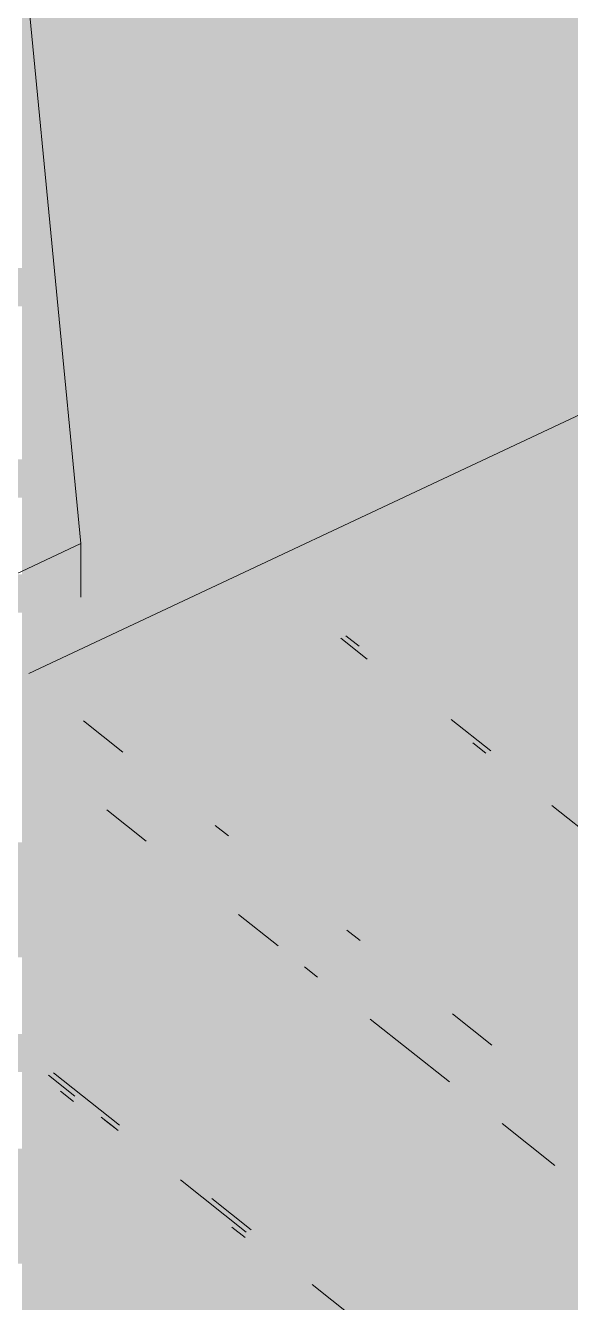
# Model space of a CAD drawing. Header units: millimetres. Extents: x 5 to 1315, y 5 to 292.
# Drawn here: x 1172.768 to 1174.141, y 93.796 to 97.01 of the extents above; entities that cross this region are included whole.
import ezdxf

# ---------------------------------------------------------------- set-up
doc = ezdxf.new("R2010")
doc.units = ezdxf.units.MM
doc.layers.add('EXISTING', color=7, linetype='Continuous')
doc.layers.add('IMAGES', color=7, linetype='Continuous')

# ---------------------------------------------------------------- blocks, each defined once
blk = doc.blocks.new('SHEET_03')
at = {"layer": 'EXISTING', "color": 250, "lineweight": 9}
for p, q in [((272.4392, 100.5542), (272.9076, 95.706)), ((272.777, 95.3793), (276.5142, 97.1338)), ((268.8487, 93.8004), (272.9076, 95.706)), ((272.9076, 95.571), (272.9076, 95.706)), ((273.6085, 95.4477), (273.5753, 95.4741)), ((273.5628, 95.4682), (273.6292, 95.4155)), ((273.0138, 95.1809), (272.9142, 95.26)), ((273.9405, 95.1843), (273.8409, 95.2634)), ((273.8948, 95.2048), (273.928, 95.1785)), ((272.9729, 95.036), (273.0725, 94.957)), ((274.094, 95.0468), (274.2599, 94.9151)), ((273.2794, 94.9702), (273.2462, 94.9966)), ((273.3049, 94.7726), (273.4044, 94.6936)), ((273.6113, 94.7068), (273.5781, 94.7332)), ((273.4708, 94.6409), (273.504, 94.6145)), ((273.6368, 94.5092), (273.836, 94.3512)), ((273.9433, 94.4435), (273.8437, 94.5225)), ((272.8265, 94.3679), (272.8929, 94.3152)), ((273.0049, 94.2421), (272.839, 94.3738)), ((272.8897, 94.3016), (272.8565, 94.3279)), ((272.9593, 94.2625), (272.9925, 94.2362)), ((273.0018, 94.2284), (272.9686, 94.2548)), ((273.9688, 94.2458), (274.1016, 94.1404)), ((273.1584, 94.1045), (273.3244, 93.9728)), ((273.3369, 93.9787), (273.2373, 94.0577)), ((273.3213, 93.9592), (273.2881, 93.9855)), ((273.4904, 93.8411), (273.6564, 93.7094))]:
    blk.add_line(p, q, dxfattribs=at)
at = {"layer": 'IMAGES', "color": 7}
for points in [[(272.76, 96.5927), (272.8564, 96.5927), (272.76, 97.7495), (272.8564, 97.7495)], [(272.8564, 96.4963), (272.9527, 96.4963), (272.8564, 97.1711), (272.9527, 97.1711)], [(272.9527, 96.4963), (273.0491, 96.4963), (272.9527, 97.1711), (273.0491, 97.1711)], [(273.0491, 96.9783), (275.8436, 96.9783), (273.0491, 97.0747), (275.8436, 97.0747)], [(273.0491, 96.8819), (275.6509, 96.8819), (273.0491, 96.9783), (275.6509, 96.9783)], [(273.0491, 96.7855), (275.4582, 96.7855), (273.0491, 96.8819), (275.4582, 96.8819)], [(273.0491, 96.6891), (275.1691, 96.6891), (273.0491, 96.7855), (275.1691, 96.7855)], [(273.0491, 96.4963), (274.9764, 96.4963), (273.0491, 96.6891), (274.9764, 96.6891)], [(272.76, 96.4963), (272.8564, 96.4963), (272.76, 96.5927), (272.8564, 96.5927)], [(272.76, 96.3999), (272.8564, 96.3999), (272.76, 96.4963), (272.8564, 96.4963)], [(272.8564, 96.3999), (272.9527, 96.3999), (272.8564, 96.4963), (272.9527, 96.4963)], [(272.9527, 95.9179), (273.0491, 95.9179), (272.9527, 96.4963), (273.0491, 96.4963)], [(273.0491, 96.3999), (274.5909, 96.3999), (273.0491, 96.4963), (274.5909, 96.4963)], [(271.7964, 96.3035), (272.8564, 96.3035), (271.7964, 96.3999), (272.8564, 96.3999)], [(272.8564, 95.8215), (272.9527, 95.8215), (272.8564, 96.3999), (272.9527, 96.3999)], [(273.0491, 96.3035), (274.3982, 96.3035), (273.0491, 96.3999), (274.3982, 96.3999)], [(272.76, 95.9179), (272.8564, 95.9179), (272.76, 96.3035), (272.8564, 96.3035)], [(273.0491, 96.2071), (274.1091, 96.2071), (273.0491, 96.3035), (274.1091, 96.3035)], [(274.1091, 96.2071), (274.3982, 96.2071), (274.1091, 96.3035), (274.3982, 96.3035)], [(273.0491, 96.1107), (274.0127, 96.1107), (273.0491, 96.2071), (274.0127, 96.2071)], [(274.0127, 96.1107), (274.1091, 96.1107), (274.0127, 96.2071), (274.1091, 96.2071)], [(274.1091, 96.1107), (274.2055, 96.1107), (274.1091, 96.2071), (274.2055, 96.2071)], [(273.0491, 96.0143), (273.7236, 96.0143), (273.0491, 96.1107), (273.7236, 96.1107)], [(273.7236, 96.0143), (273.9164, 96.0143), (273.7236, 96.1107), (273.9164, 96.1107)], [(273.9164, 96.0143), (274.0127, 96.0143), (273.9164, 96.1107), (274.0127, 96.1107)], [(274.0127, 96.0143), (274.2055, 96.0143), (274.0127, 96.1107), (274.2055, 96.1107)], [(273.0491, 95.9179), (273.6273, 95.9179), (273.0491, 96.0143), (273.6273, 96.0143)], [(273.6273, 95.9179), (273.7236, 95.9179), (273.6273, 96.0143), (273.7236, 96.0143)], [(273.7236, 95.8215), (273.82, 95.8215), (273.7236, 96.0143), (273.82, 96.0143)], [(273.82, 95.9179), (274.0127, 95.9179), (273.82, 96.0143), (274.0127, 96.0143)], [(274.0127, 95.9179), (274.1091, 95.9179), (274.0127, 96.0143), (274.1091, 96.0143)], [(274.1091, 95.9179), (274.2055, 95.9179), (274.1091, 96.0143), (274.2055, 96.0143)], [(272.6636, 95.8215), (272.8564, 95.8215), (272.6636, 95.9179), (272.8564, 95.9179)], [(272.9527, 95.8215), (273.0491, 95.8215), (272.9527, 95.9179), (273.0491, 95.9179)], [(273.0491, 95.8215), (273.3382, 95.8215), (273.0491, 95.9179), (273.3382, 95.9179)], [(273.3382, 95.8215), (273.5309, 95.8215), (273.3382, 95.9179), (273.5309, 95.9179)], [(273.5309, 95.8215), (273.6273, 95.8215), (273.5309, 95.9179), (273.6273, 95.9179)], [(273.6273, 95.8215), (273.7236, 95.8215), (273.6273, 95.9179), (273.7236, 95.9179)], [(273.82, 95.8215), (273.9164, 95.8215), (273.82, 95.9179), (273.9164, 95.9179)], [(273.9164, 95.8215), (274.0127, 95.8215), (273.9164, 95.9179), (274.0127, 95.9179)], [(274.0127, 95.8215), (274.1091, 95.8215), (274.0127, 95.9179), (274.1091, 95.9179)], [(274.1091, 95.7251), (274.2055, 95.7251), (274.1091, 95.9179), (274.2055, 95.9179)], [(272.76, 95.7251), (272.8564, 95.7251), (272.76, 95.8215), (272.8564, 95.8215)], [(272.8564, 95.7251), (272.9527, 95.7251), (272.8564, 95.8215), (272.9527, 95.8215)], [(272.9527, 95.7251), (273.0491, 95.7251), (272.9527, 95.8215), (273.0491, 95.8215)], [(273.0491, 95.7251), (273.1455, 95.7251), (273.0491, 95.8215), (273.1455, 95.8215)], [(273.1455, 95.7251), (273.2418, 95.7251), (273.1455, 95.8215), (273.2418, 95.8215)], [(273.2418, 95.7251), (273.4345, 95.7251), (273.2418, 95.8215), (273.4345, 95.8215)], [(273.4345, 95.7251), (273.5309, 95.7251), (273.4345, 95.8215), (273.5309, 95.8215)], [(273.5309, 95.7251), (273.6273, 95.7251), (273.5309, 95.8215), (273.6273, 95.8215)], [(273.6273, 95.7251), (273.7236, 95.7251), (273.6273, 95.8215), (273.7236, 95.8215)], [(273.7236, 95.7251), (273.82, 95.7251), (273.7236, 95.8215), (273.82, 95.8215)], [(273.82, 95.7251), (273.9164, 95.7251), (273.82, 95.8215), (273.9164, 95.8215)], [(273.9164, 95.7251), (274.0127, 95.7251), (273.9164, 95.8215), (274.0127, 95.8215)], [(274.0127, 95.7251), (274.1091, 95.7251), (274.0127, 95.8215), (274.1091, 95.8215)], [(272.76, 95.6287), (272.8564, 95.6287), (272.76, 95.7251), (272.8564, 95.7251)], [(272.8564, 95.6287), (273.0491, 95.6287), (272.8564, 95.7251), (273.0491, 95.7251)], [(273.0491, 95.6287), (273.1455, 95.6287), (273.0491, 95.7251), (273.1455, 95.7251)], [(273.1455, 95.6287), (273.3382, 95.6287), (273.1455, 95.7251), (273.3382, 95.7251)], [(273.3382, 95.6287), (273.5309, 95.6287), (273.3382, 95.7251), (273.5309, 95.7251)], [(273.5309, 95.6287), (273.7236, 95.6287), (273.5309, 95.7251), (273.7236, 95.7251)], [(273.7236, 95.6287), (273.82, 95.6287), (273.7236, 95.7251), (273.82, 95.7251)], [(273.82, 95.6287), (273.9164, 95.6287), (273.82, 95.7251), (273.9164, 95.7251)], [(273.9164, 95.6287), (274.1091, 95.6287), (273.9164, 95.7251), (274.1091, 95.7251)], [(274.1091, 95.6287), (274.2055, 95.6287), (274.1091, 95.7251), (274.2055, 95.7251)], [(272.6636, 95.5323), (273.0491, 95.5323), (272.6636, 95.6287), (273.0491, 95.6287)], [(273.0491, 95.5323), (273.1455, 95.5323), (273.0491, 95.6287), (273.1455, 95.6287)], [(273.1455, 95.5323), (273.2418, 95.5323), (273.1455, 95.6287), (273.2418, 95.6287)], [(273.2418, 95.5323), (273.3382, 95.5323), (273.2418, 95.6287), (273.3382, 95.6287)], [(273.3382, 95.5323), (273.4345, 95.5323), (273.3382, 95.6287), (273.4345, 95.6287)], [(273.4345, 95.5323), (273.5309, 95.5323), (273.4345, 95.6287), (273.5309, 95.6287)], [(273.5309, 95.5323), (273.6273, 95.5323), (273.5309, 95.6287), (273.6273, 95.6287)], [(273.6273, 95.5323), (273.7236, 95.5323), (273.6273, 95.6287), (273.7236, 95.6287)], [(273.7236, 95.5323), (274.2055, 95.5323), (273.7236, 95.6287), (274.2055, 95.6287)], [(272.76, 95.4359), (272.8564, 95.4359), (272.76, 95.5323), (272.8564, 95.5323)], [(272.8564, 95.4359), (272.9527, 95.4359), (272.8564, 95.5323), (272.9527, 95.5323)], [(272.9527, 95.4359), (273.0491, 95.4359), (272.9527, 95.5323), (273.0491, 95.5323)], [(273.0491, 95.4359), (273.1455, 95.4359), (273.0491, 95.5323), (273.1455, 95.5323)], [(273.1455, 95.4359), (273.2418, 95.4359), (273.1455, 95.5323), (273.2418, 95.5323)], [(273.2418, 95.4359), (273.3382, 95.4359), (273.2418, 95.5323), (273.3382, 95.5323)], [(273.3382, 95.4359), (273.4345, 95.4359), (273.3382, 95.5323), (273.4345, 95.5323)], [(273.4345, 95.4359), (273.6273, 95.4359), (273.4345, 95.5323), (273.6273, 95.5323)], [(273.6273, 95.4359), (273.7236, 95.4359), (273.6273, 95.5323), (273.7236, 95.5323)], [(273.7236, 95.4359), (273.82, 95.4359), (273.7236, 95.5323), (273.82, 95.5323)], [(273.82, 95.4359), (274.3018, 95.4359), (273.82, 95.5323), (274.3018, 95.5323)], [(272.76, 95.3395), (272.8564, 95.3395), (272.76, 95.4359), (272.8564, 95.4359)], [(272.8564, 95.2431), (272.9527, 95.2431), (272.8564, 95.4359), (272.9527, 95.4359)], [(272.9527, 95.3395), (273.0491, 95.3395), (272.9527, 95.4359), (273.0491, 95.4359)], [(273.0491, 95.3395), (273.1455, 95.3395), (273.0491, 95.4359), (273.1455, 95.4359)], [(273.1455, 95.3395), (273.2418, 95.3395), (273.1455, 95.4359), (273.2418, 95.4359)], [(273.2418, 95.3395), (273.4345, 95.3395), (273.2418, 95.4359), (273.4345, 95.4359)], [(273.4345, 95.3395), (273.5309, 95.3395), (273.4345, 95.4359), (273.5309, 95.4359)], [(273.5309, 95.3395), (273.6273, 95.3395), (273.5309, 95.4359), (273.6273, 95.4359)], [(273.6273, 95.3395), (273.7236, 95.3395), (273.6273, 95.4359), (273.7236, 95.4359)], [(273.7236, 95.3395), (273.82, 95.3395), (273.7236, 95.4359), (273.82, 95.4359)], [(273.82, 95.3395), (273.9164, 95.3395), (273.82, 95.4359), (273.9164, 95.4359)], [(273.9164, 95.3395), (274.3982, 95.3395), (273.9164, 95.4359), (274.3982, 95.4359)], [(272.76, 95.2431), (272.8564, 95.2431), (272.76, 95.3395), (272.8564, 95.3395)], [(272.9527, 95.2431), (273.0491, 95.2431), (272.9527, 95.3395), (273.0491, 95.3395)], [(273.0491, 95.2431), (273.1455, 95.2431), (273.0491, 95.3395), (273.1455, 95.3395)], [(273.1455, 95.2431), (273.6273, 95.2431), (273.1455, 95.3395), (273.6273, 95.3395)], [(273.6273, 95.2431), (273.7236, 95.2431), (273.6273, 95.3395), (273.7236, 95.3395)], [(273.7236, 95.2431), (273.9164, 95.2431), (273.7236, 95.3395), (273.9164, 95.3395)], [(273.9164, 95.2431), (274.4945, 95.2431), (273.9164, 95.3395), (274.4945, 95.3395)], [(272.76, 95.1467), (272.8564, 95.1467), (272.76, 95.2431), (272.8564, 95.2431)], [(272.8564, 95.1467), (272.9527, 95.1467), (272.8564, 95.2431), (272.9527, 95.2431)], [(272.9527, 95.1467), (273.0491, 95.1467), (272.9527, 95.2431), (273.0491, 95.2431)], [(273.0491, 95.1467), (273.1455, 95.1467), (273.0491, 95.2431), (273.1455, 95.2431)], [(273.1455, 95.1467), (273.2418, 95.1467), (273.1455, 95.2431), (273.2418, 95.2431)], [(273.2418, 95.1467), (273.7236, 95.1467), (273.2418, 95.2431), (273.7236, 95.2431)], [(273.7236, 95.1467), (273.82, 95.1467), (273.7236, 95.2431), (273.82, 95.2431)], [(273.82, 95.1467), (274.0127, 95.1467), (273.82, 95.2431), (274.0127, 95.2431)], [(274.0127, 95.1467), (274.1091, 95.1467), (274.0127, 95.2431), (274.1091, 95.2431)], [(274.1091, 95.1467), (274.6873, 95.1467), (274.1091, 95.2431), (274.6873, 95.2431)], [(272.76, 95.0503), (273.1455, 95.0503), (272.76, 95.1467), (273.1455, 95.1467)], [(273.1455, 95.0503), (273.2418, 95.0503), (273.1455, 95.1467), (273.2418, 95.1467)], [(273.2418, 95.0503), (273.3382, 95.0503), (273.2418, 95.1467), (273.3382, 95.1467)], [(273.3382, 95.0503), (273.82, 95.0503), (273.3382, 95.1467), (273.82, 95.1467)], [(273.82, 95.0503), (273.9164, 95.0503), (273.82, 95.1467), (273.9164, 95.1467)], [(273.9164, 95.0503), (274.0127, 95.0503), (273.9164, 95.1467), (274.0127, 95.1467)], [(274.0127, 95.0503), (274.1091, 95.0503), (274.0127, 95.1467), (274.1091, 95.1467)], [(274.1091, 95.0503), (274.2055, 95.0503), (274.1091, 95.1467), (274.2055, 95.1467)], [(272.76, 94.9539), (272.8564, 94.9539), (272.76, 95.0503), (272.8564, 95.0503)], [(272.8564, 94.9539), (272.9527, 94.9539), (272.8564, 95.0503), (272.9527, 95.0503)], [(272.9527, 94.9539), (273.0491, 94.9539), (272.9527, 95.0503), (273.0491, 95.0503)], [(273.0491, 94.9539), (273.1455, 94.9539), (273.0491, 95.0503), (273.1455, 95.0503)], [(273.1455, 94.9539), (273.2418, 94.9539), (273.1455, 95.0503), (273.2418, 95.0503)], [(273.2418, 94.9539), (273.3382, 94.9539), (273.2418, 95.0503), (273.3382, 95.0503)], [(273.3382, 94.9539), (273.4345, 94.9539), (273.3382, 95.0503), (273.4345, 95.0503)], [(273.4345, 94.9539), (273.9164, 94.9539), (273.4345, 95.0503), (273.9164, 95.0503)], [(273.9164, 94.9539), (274.0127, 94.9539), (273.9164, 95.0503), (274.0127, 95.0503)], [(274.0127, 94.9539), (274.1091, 94.9539), (274.0127, 95.0503), (274.1091, 95.0503)], [(274.1091, 94.9539), (274.2055, 94.9539), (274.1091, 95.0503), (274.2055, 95.0503)], [(272.3745, 94.8575), (272.8564, 94.8575), (272.3745, 94.9539), (272.8564, 94.9539)], [(272.8564, 94.8575), (273.0491, 94.8575), (272.8564, 94.9539), (273.0491, 94.9539)], [(273.0491, 94.8575), (273.1455, 94.8575), (273.0491, 94.9539), (273.1455, 94.9539)], [(273.1455, 94.7611), (273.2418, 94.7611), (273.1455, 94.9539), (273.2418, 94.9539)], [(273.2418, 94.8575), (273.3382, 94.8575), (273.2418, 94.9539), (273.3382, 94.9539)], [(273.3382, 94.8575), (273.4345, 94.8575), (273.3382, 94.9539), (273.4345, 94.9539)], [(273.4345, 94.8575), (273.5309, 94.8575), (273.4345, 94.9539), (273.5309, 94.9539)], [(273.5309, 94.8575), (273.6273, 94.8575), (273.5309, 94.9539), (273.6273, 94.9539)], [(273.6273, 94.8575), (274.0127, 94.8575), (273.6273, 94.9539), (274.0127, 94.9539)], [(274.0127, 94.8575), (274.1091, 94.8575), (274.0127, 94.9539), (274.1091, 94.9539)], [(274.1091, 94.8575), (274.2055, 94.8575), (274.1091, 94.9539), (274.2055, 94.9539)], [(272.5673, 94.7611), (272.9527, 94.7611), (272.5673, 94.8575), (272.9527, 94.8575)], [(272.9527, 94.7611), (273.0491, 94.7611), (272.9527, 94.8575), (273.0491, 94.8575)], [(273.0491, 94.7611), (273.1455, 94.7611), (273.0491, 94.8575), (273.1455, 94.8575)], [(273.2418, 94.7611), (273.3382, 94.7611), (273.2418, 94.8575), (273.3382, 94.8575)], [(273.3382, 94.7611), (273.4345, 94.7611), (273.3382, 94.8575), (273.4345, 94.8575)], [(273.4345, 94.7611), (273.5309, 94.7611), (273.4345, 94.8575), (273.5309, 94.8575)], [(273.5309, 94.7611), (273.6273, 94.7611), (273.5309, 94.8575), (273.6273, 94.8575)], [(273.6273, 94.7611), (273.7236, 94.7611), (273.6273, 94.8575), (273.7236, 94.8575)], [(273.7236, 94.7611), (274.1091, 94.7611), (273.7236, 94.8575), (274.1091, 94.8575)], [(274.1091, 94.7611), (274.2055, 94.7611), (274.1091, 94.8575), (274.2055, 94.8575)], [(272.5673, 94.6647), (273.1455, 94.6647), (272.5673, 94.7611), (273.1455, 94.7611)], [(273.1455, 94.6647), (273.2418, 94.6647), (273.1455, 94.7611), (273.2418, 94.7611)], [(273.2418, 94.6647), (273.3382, 94.6647), (273.2418, 94.7611), (273.3382, 94.7611)], [(273.3382, 94.6647), (273.4345, 94.6647), (273.3382, 94.7611), (273.4345, 94.7611)], [(273.4345, 94.6647), (273.5309, 94.6647), (273.4345, 94.7611), (273.5309, 94.7611)], [(273.5309, 94.6647), (273.6273, 94.6647), (273.5309, 94.7611), (273.6273, 94.7611)], [(273.6273, 94.6647), (273.7236, 94.6647), (273.6273, 94.7611), (273.7236, 94.7611)], [(273.7236, 94.6647), (273.9164, 94.6647), (273.7236, 94.7611), (273.9164, 94.7611)], [(273.9164, 94.6647), (274.3018, 94.6647), (273.9164, 94.7611), (274.3018, 94.7611)], [(272.76, 94.5683), (273.2418, 94.5683), (272.76, 94.6647), (273.2418, 94.6647)], [(273.2418, 94.5683), (273.3382, 94.5683), (273.2418, 94.6647), (273.3382, 94.6647)], [(273.3382, 94.5683), (273.4345, 94.5683), (273.3382, 94.6647), (273.4345, 94.6647)], [(273.4345, 94.5683), (273.5309, 94.5683), (273.4345, 94.6647), (273.5309, 94.6647)], [(273.5309, 94.5683), (273.82, 94.5683), (273.5309, 94.6647), (273.82, 94.6647)], [(273.82, 94.5683), (273.9164, 94.5683), (273.82, 94.6647), (273.9164, 94.6647)], [(273.9164, 94.5683), (274.0127, 94.5683), (273.9164, 94.6647), (274.0127, 94.6647)], [(274.0127, 94.5683), (274.3982, 94.5683), (274.0127, 94.6647), (274.3982, 94.6647)], [(272.76, 94.4719), (272.9527, 94.4719), (272.76, 94.5683), (272.9527, 94.5683)], [(272.9527, 94.4719), (273.3382, 94.4719), (272.9527, 94.5683), (273.3382, 94.5683)], [(273.3382, 94.4719), (273.4345, 94.4719), (273.3382, 94.5683), (273.4345, 94.5683)], [(273.4345, 94.4719), (273.5309, 94.4719), (273.4345, 94.5683), (273.5309, 94.5683)], [(273.5309, 94.4719), (273.6273, 94.4719), (273.5309, 94.5683), (273.6273, 94.5683)], [(273.6273, 94.4719), (273.82, 94.4719), (273.6273, 94.5683), (273.82, 94.5683)], [(273.82, 94.2791), (273.9164, 94.2791), (273.82, 94.5683), (273.9164, 94.5683)], [(273.9164, 94.4719), (274.1091, 94.4719), (273.9164, 94.5683), (274.1091, 94.5683)], [(274.1091, 94.4719), (274.4945, 94.4719), (274.1091, 94.5683), (274.4945, 94.5683)], [(272.6636, 94.3755), (272.8564, 94.3755), (272.6636, 94.4719), (272.8564, 94.4719)], [(272.8564, 94.3755), (272.9527, 94.3755), (272.8564, 94.4719), (272.9527, 94.4719)], [(272.9527, 94.3755), (273.0491, 94.3755), (272.9527, 94.4719), (273.0491, 94.4719)], [(273.0491, 94.3755), (273.4345, 94.3755), (273.0491, 94.4719), (273.4345, 94.4719)], [(273.4345, 94.3755), (273.5309, 94.3755), (273.4345, 94.4719), (273.5309, 94.4719)], [(273.5309, 94.3755), (273.6273, 94.3755), (273.5309, 94.4719), (273.6273, 94.4719)], [(273.6273, 94.3755), (273.7236, 94.3755), (273.6273, 94.4719), (273.7236, 94.4719)], [(273.7236, 94.3755), (273.82, 94.3755), (273.7236, 94.4719), (273.82, 94.4719)], [(273.9164, 94.3755), (274.1091, 94.3755), (273.9164, 94.4719), (274.1091, 94.4719)], [(274.1091, 94.3755), (274.2055, 94.3755), (274.1091, 94.4719), (274.2055, 94.4719)], [(272.76, 94.2791), (272.8564, 94.2791), (272.76, 94.3755), (272.8564, 94.3755)], [(272.8564, 94.2791), (272.9527, 94.2791), (272.8564, 94.3755), (272.9527, 94.3755)], [(272.9527, 94.2791), (273.0491, 94.2791), (272.9527, 94.3755), (273.0491, 94.3755)], [(273.0491, 94.2791), (273.1455, 94.2791), (273.0491, 94.3755), (273.1455, 94.3755)], [(273.1455, 94.2791), (273.6273, 94.2791), (273.1455, 94.3755), (273.6273, 94.3755)], [(273.6273, 94.2791), (273.7236, 94.2791), (273.6273, 94.3755), (273.7236, 94.3755)], [(273.7236, 94.2791), (273.82, 94.2791), (273.7236, 94.3755), (273.82, 94.3755)], [(273.9164, 94.2791), (274.0127, 94.2791), (273.9164, 94.3755), (274.0127, 94.3755)], [(274.0127, 94.2791), (274.1091, 94.2791), (274.0127, 94.3755), (274.1091, 94.3755)], [(274.1091, 93.9899), (274.2055, 93.9899), (274.1091, 94.3755), (274.2055, 94.3755)], [(272.76, 94.1827), (272.8564, 94.1827), (272.76, 94.2791), (272.8564, 94.2791)], [(272.8564, 94.1827), (272.9527, 94.1827), (272.8564, 94.2791), (272.9527, 94.2791)], [(272.9527, 94.1827), (273.0491, 94.1827), (272.9527, 94.2791), (273.0491, 94.2791)], [(273.0491, 94.1827), (273.1455, 94.1827), (273.0491, 94.2791), (273.1455, 94.2791)], [(273.1455, 94.1827), (273.2418, 94.1827), (273.1455, 94.2791), (273.2418, 94.2791)], [(273.2418, 94.1827), (273.3382, 94.1827), (273.2418, 94.2791), (273.3382, 94.2791)], [(273.3382, 94.1827), (273.7236, 94.1827), (273.3382, 94.2791), (273.7236, 94.2791)], [(273.7236, 94.1827), (273.82, 94.1827), (273.7236, 94.2791), (273.82, 94.2791)], [(273.82, 94.1827), (273.9164, 94.1827), (273.82, 94.2791), (273.9164, 94.2791)], [(273.9164, 94.1827), (274.0127, 94.1827), (273.9164, 94.2791), (274.0127, 94.2791)], [(274.0127, 94.1827), (274.1091, 94.1827), (274.0127, 94.2791), (274.1091, 94.2791)], [(272.3745, 94.0863), (272.8564, 94.0863), (272.3745, 94.1827), (272.8564, 94.1827)], [(272.8564, 94.0863), (272.9527, 94.0863), (272.8564, 94.1827), (272.9527, 94.1827)], [(272.9527, 94.0863), (273.0491, 94.0863), (272.9527, 94.1827), (273.0491, 94.1827)], [(273.0491, 94.0863), (273.1455, 94.0863), (273.0491, 94.1827), (273.1455, 94.1827)], [(273.1455, 94.0863), (273.2418, 94.0863), (273.1455, 94.1827), (273.2418, 94.1827)], [(273.2418, 94.0863), (273.3382, 94.0863), (273.2418, 94.1827), (273.3382, 94.1827)], [(273.3382, 94.0863), (273.4345, 94.0863), (273.3382, 94.1827), (273.4345, 94.1827)], [(273.4345, 94.0863), (273.82, 94.0863), (273.4345, 94.1827), (273.82, 94.1827)], [(273.82, 94.0863), (273.9164, 94.0863), (273.82, 94.1827), (273.9164, 94.1827)], [(273.9164, 94.0863), (274.0127, 94.0863), (273.9164, 94.1827), (274.0127, 94.1827)], [(274.0127, 94.0863), (274.1091, 94.0863), (274.0127, 94.1827), (274.1091, 94.1827)], [(272.5673, 93.9899), (273.0491, 93.9899), (272.5673, 94.0863), (273.0491, 94.0863)], [(273.0491, 93.9899), (273.1455, 93.9899), (273.0491, 94.0863), (273.1455, 94.0863)], [(273.1455, 93.9899), (273.3382, 93.9899), (273.1455, 94.0863), (273.3382, 94.0863)], [(273.3382, 93.9899), (273.4345, 93.9899), (273.3382, 94.0863), (273.4345, 94.0863)], [(273.4345, 93.9899), (273.5309, 93.9899), (273.4345, 94.0863), (273.5309, 94.0863)], [(273.5309, 93.9899), (274.0127, 93.9899), (273.5309, 94.0863), (274.0127, 94.0863)], [(274.0127, 93.9899), (274.1091, 93.9899), (274.0127, 94.0863), (274.1091, 94.0863)], [(272.6636, 93.8935), (273.1455, 93.8935), (272.6636, 93.9899), (273.1455, 93.9899)], [(273.1455, 93.8935), (273.2418, 93.8935), (273.1455, 93.9899), (273.2418, 93.9899)], [(273.2418, 93.8935), (273.4345, 93.8935), (273.2418, 93.9899), (273.4345, 93.9899)], [(273.4345, 93.8935), (273.5309, 93.8935), (273.4345, 93.9899), (273.5309, 93.9899)], [(273.5309, 93.8935), (273.6273, 93.8935), (273.5309, 93.9899), (273.6273, 93.9899)], [(273.6273, 93.8935), (274.0127, 93.8935), (273.6273, 93.9899), (274.0127, 93.9899)], [(274.0127, 93.8935), (274.1091, 93.8935), (274.0127, 93.9899), (274.1091, 93.9899)], [(274.1091, 93.8935), (274.3018, 93.8935), (274.1091, 93.9899), (274.3018, 93.9899)], [(272.76, 93.797), (273.2418, 93.797), (272.76, 93.8935), (273.2418, 93.8935)], [(273.2418, 93.797), (273.3382, 93.797), (273.2418, 93.8935), (273.3382, 93.8935)], [(273.3382, 93.797), (273.4345, 93.797), (273.3382, 93.8935), (273.4345, 93.8935)], [(273.4345, 93.797), (273.5309, 93.797), (273.4345, 93.8935), (273.5309, 93.8935)], [(273.5309, 93.797), (273.6273, 93.797), (273.5309, 93.8935), (273.6273, 93.8935)], [(273.6273, 93.797), (273.7236, 93.797), (273.6273, 93.8935), (273.7236, 93.8935)], [(273.7236, 93.797), (274.2055, 93.797), (273.7236, 93.8935), (274.2055, 93.8935)], [(272.76, 93.7006), (272.8564, 93.7006), (272.76, 93.797), (272.8564, 93.797)], [(272.8564, 93.7006), (273.3382, 93.7006), (272.8564, 93.797), (273.3382, 93.797)], [(273.3382, 93.7006), (273.4345, 93.7006), (273.3382, 93.797), (273.4345, 93.797)], [(273.4345, 93.7006), (273.5309, 93.7006), (273.4345, 93.797), (273.5309, 93.797)], [(273.5309, 93.7006), (273.7236, 93.7006), (273.5309, 93.797), (273.7236, 93.797)], [(273.7236, 93.7006), (273.82, 93.7006), (273.7236, 93.797), (273.82, 93.797)], [(273.82, 93.7006), (274.3018, 93.7006), (273.82, 93.797), (274.3018, 93.797)]]:
    blk.add_solid(points, dxfattribs=at)

msp = doc.modelspace()

# ---------------------------------------------------------------- block references
msp.add_blockref('SHEET_03', (900, 0))

doc.saveas('drawing.dxf')
